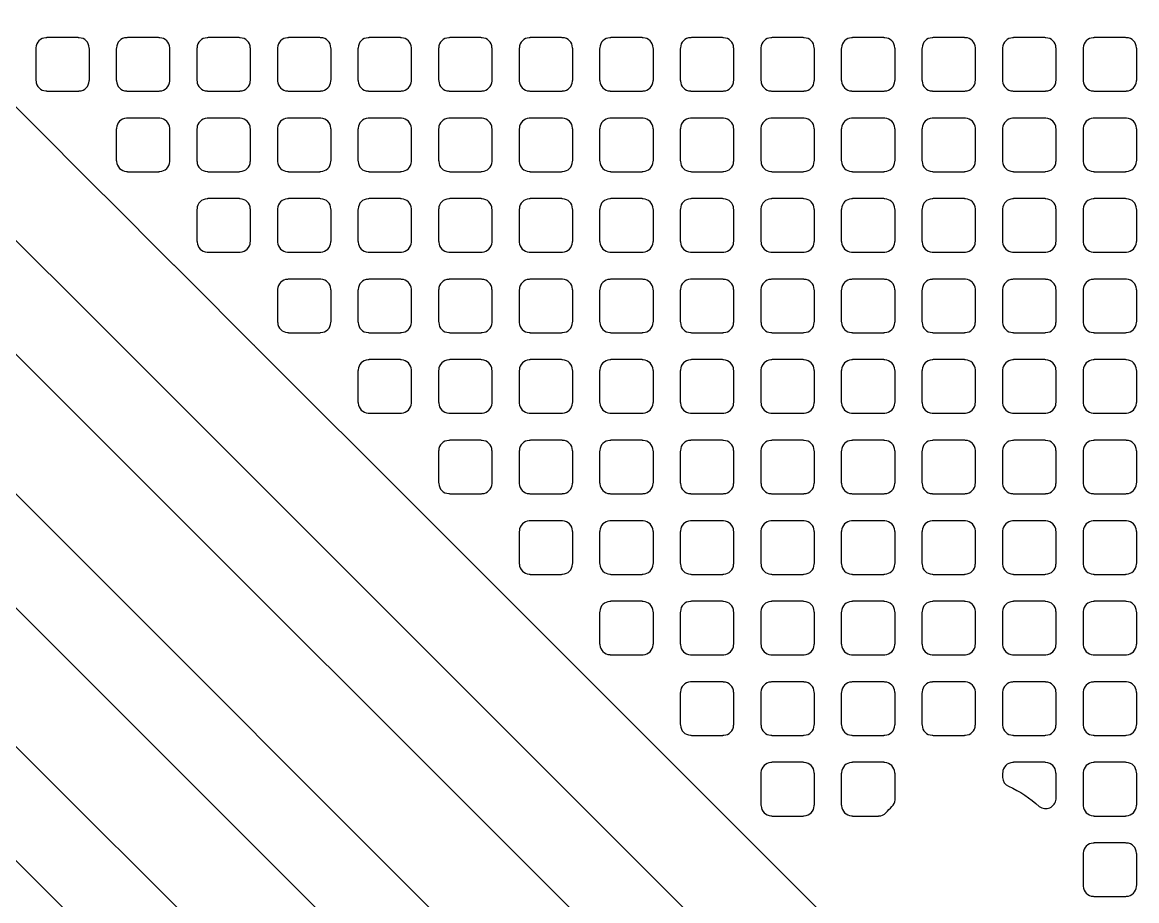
# Model space of a CAD drawing. Extents: x 0 to 248, y 0 to 175.
# Drawn here: x 82.723 to 84.831, y 141.885 to 143.547 of the extents above; entities that cross this region are included whole.
import ezdxf

# ---------------------------------------------------------------- set-up
doc = ezdxf.new("R2010")
doc.units = 0
doc.layers.add('gbr-dxf', color=7, linetype='Continuous')

msp = doc.modelspace()

# ---------------------------------------------------------------- linework, layer by layer
at = {"layer": 'gbr-dxf', "linetype": 'Continuous'}
for points in [[(84.0671, 140.6041), (81.5195, 143.1517, -0.041025), (81.5115, 143.1612, -0.164875), (79.3522, 149.5314, -0.009972)], [(79.5046, 149.5293, 0.164763), (81.631, 143.2558), (84.1721, 140.7147, -0.013686)], [(84.3425, 140.8063), (81.7716, 143.3773, -0.041071), (81.7633, 143.3865, -0.164322), (79.6862, 149.532, -0.007717)], [(79.8386, 149.5318, 0.164179), (81.8812, 143.4832), (84.4487, 140.9157, -0.008541)], [(84.5688, 141.0607), (82.0307, 143.5988, -0.047409), (82.021, 143.6094, -0.163793), (80.0248, 149.5396, -0.009935)], [(80.1772, 149.5374, 0.163577), (82.1387, 143.7063), (84.6782, 141.1669, -0.008901)], [(84.8025, 141.2945), (83.4868, 142.6104, -0.019428), (83.4855, 142.6117), (83.163, 142.9342, -0.028666), (83.161, 142.9362), (83.0295, 143.0677, -0.01762), (83.0284, 143.0689), (83.0102, 143.087, -0.018376), (83.009, 143.0882), (82.8778, 143.2195, -0.035312), (82.8753, 143.2219), (82.5723, 143.525, -0.016557)]]:
    msp.add_lwpolyline(points, format="xyb", dxfattribs=at)
for points in [[(82.7482, 143.4378, -0.138798), (82.7489, 143.4358, 0.393761), (82.7675, 143.4171, -0.139228), (82.7695, 143.4165), (82.8286, 143.4165, -0.095462), (82.8305, 143.4169, 0.393729), (82.8494, 143.4358, -0.09841), (82.8498, 143.4377), (82.8498, 143.4968, -0.101214), (82.8493, 143.4987, 0.393729), (82.8305, 143.5176, -0.101678), (82.8285, 143.5181), (82.7695, 143.5181, -0.104567), (82.7675, 143.5176, 0.393729), (82.7486, 143.4987, -0.088868), (82.7482, 143.497)], [(82.9006, 143.4377, -0.098843), (82.9011, 143.4358, 0.393729), (82.9199, 143.4169, -0.095482), (82.9218, 143.4165), (82.9811, 143.4165, -0.092621), (82.9829, 143.4169, 0.393729), (83.0017, 143.4358, -0.09841), (83.0022, 143.4377), (83.0022, 143.4968, -0.101214), (83.0017, 143.4987, 0.393729), (82.9828, 143.5176, -0.104195), (82.9808, 143.5181), (82.9218, 143.5181, -0.095462), (82.9199, 143.5177, 0.393729), (82.9011, 143.4988, -0.101678), (82.9006, 143.4968)], [(83.053, 143.4376, -0.095462), (83.0534, 143.4357, 0.393729), (83.0723, 143.4169, -0.088868), (83.074, 143.4165), (83.1334, 143.4165, -0.098843), (83.1353, 143.4169, 0.393729), (83.1542, 143.4358, -0.088868), (83.1546, 143.4375), (83.1546, 143.497, -0.092621), (83.1542, 143.4988, 0.393729), (83.1353, 143.5176, -0.09841), (83.1334, 143.5181), (83.0742, 143.5181, -0.101214), (83.0723, 143.5176, 0.393729), (83.0534, 143.4987, -0.09841), (83.053, 143.4968)], [(83.2054, 143.4377, -0.101214), (83.2058, 143.4358, 0.393729), (83.2247, 143.4169, -0.092282), (83.2265, 143.4165), (83.2859, 143.4165, -0.089302), (83.2876, 143.4169, 0.393729), (83.3065, 143.4357, -0.107228), (83.307, 143.4378), (83.307, 143.4969, -0.098843), (83.3066, 143.4988, 0.393729), (83.2877, 143.5177, -0.095482), (83.2859, 143.5181), (83.2266, 143.5181, -0.098843), (83.2247, 143.5176, 0.393729), (83.2059, 143.4988, -0.104195), (83.2054, 143.4968)], [(83.3578, 143.4375, -0.089302), (83.3582, 143.4357, 0.393729), (83.3771, 143.4169, -0.088868), (83.3788, 143.4165), (83.4382, 143.4165, -0.098843), (83.4401, 143.4169, 0.393729), (83.459, 143.4358, -0.095482), (83.4594, 143.4377), (83.4594, 143.4969, -0.098843), (83.459, 143.4988, 0.393729), (83.4401, 143.5176, -0.09841), (83.4382, 143.5181), (83.379, 143.5181, -0.101214), (83.3771, 143.5176, 0.393729), (83.3582, 143.4987, -0.092282), (83.3578, 143.497)], [(83.5102, 143.4378, -0.101214), (83.5107, 143.4358, 0.393729), (83.5295, 143.4169, -0.09841), (83.5314, 143.4165), (83.5906, 143.4165, -0.095462), (83.5925, 143.4169, 0.393729), (83.6114, 143.4358, -0.095482), (83.6118, 143.4376), (83.6118, 143.4968, -0.098843), (83.6113, 143.4987, 0.393729), (83.5925, 143.5176, -0.101678), (83.5905, 143.5181), (83.5315, 143.5181, -0.104567), (83.5295, 143.5176, 0.393729), (83.5106, 143.4987, -0.092282), (83.5102, 143.4969)], [(83.6626, 143.4377, -0.098843), (83.663, 143.4358, 0.393729), (83.6819, 143.4169, -0.092282), (83.6837, 143.4165), (83.7431, 143.4165, -0.089302), (83.7448, 143.4169, 0.393729), (83.7637, 143.4357, -0.09841), (83.7642, 143.4376), (83.7642, 143.4971, -0.089302), (83.7638, 143.4988, 0.393729), (83.7449, 143.5177, -0.095482), (83.7431, 143.5181), (83.6838, 143.5181, -0.098843), (83.6819, 143.5176, 0.393729), (83.6631, 143.4988, -0.101678), (83.6626, 143.4968)], [(83.815, 143.4376, -0.098843), (83.8154, 143.4357, 0.393729), (83.8343, 143.4169, -0.088868), (83.836, 143.4165), (83.8954, 143.4165, -0.098843), (83.8973, 143.4169, 0.393729), (83.9162, 143.4358, -0.09841), (83.9166, 143.4377), (83.9166, 143.4968, -0.101214), (83.9162, 143.4988, 0.393729), (83.8973, 143.5176, -0.09841), (83.8954, 143.5181), (83.8362, 143.5181, -0.101214), (83.8343, 143.5176, 0.393729), (83.8154, 143.4987, -0.101678), (83.815, 143.4968)], [(83.9674, 143.4376, -0.095462), (83.9679, 143.4358, 0.393729), (83.9867, 143.4169, -0.095482), (83.9886, 143.4165), (84.0479, 143.4165, -0.092621), (84.0497, 143.4169, 0.393729), (84.0685, 143.4358, -0.101678), (84.069, 143.4377), (84.069, 143.4967, -0.104567), (84.0685, 143.4987, 0.393729), (84.0496, 143.5176, -0.104195), (84.0476, 143.5181), (83.9886, 143.5181, -0.095462), (83.9867, 143.5177, 0.393729), (83.9679, 143.4988, -0.09841), (83.9674, 143.4969)], [(84.1198, 143.4378, -0.101214), (84.1203, 143.4358, 0.393729), (84.1391, 143.4169, -0.09841), (84.141, 143.4165), (84.2002, 143.4165, -0.095462), (84.2021, 143.4169, 0.393729), (84.221, 143.4358, -0.095482), (84.2214, 143.4376), (84.2214, 143.4968, -0.098843), (84.2209, 143.4987, 0.393729), (84.2021, 143.5176, -0.101678), (84.2001, 143.5181), (84.1411, 143.5181, -0.104567), (84.1391, 143.5176, 0.393729), (84.1202, 143.4987, -0.092282), (84.1198, 143.4969)], [(84.2722, 143.4376, -0.095462), (84.2726, 143.4357, 0.393729), (84.2915, 143.4169, -0.088868), (84.2932, 143.4165), (84.3526, 143.4165, -0.098843), (84.3545, 143.4169, 0.393729), (84.3734, 143.4358, -0.088868), (84.3738, 143.4375), (84.3738, 143.497, -0.092621), (84.3734, 143.4988, 0.393729), (84.3545, 143.5176, -0.09841), (84.3526, 143.5181), (84.2934, 143.5181, -0.101214), (84.2915, 143.5176, 0.393729), (84.2726, 143.4987, -0.09841), (84.2722, 143.4968)], [(84.4246, 143.4377, -0.101214), (84.425, 143.4358, 0.393729), (84.4439, 143.4169, -0.092282), (84.4457, 143.4165), (84.5051, 143.4165, -0.089302), (84.5068, 143.4169, 0.393729), (84.5257, 143.4357, -0.107228), (84.5262, 143.4378), (84.5262, 143.4969, -0.098843), (84.5258, 143.4988, 0.393729), (84.5069, 143.5177, -0.095482), (84.5051, 143.5181), (84.4458, 143.5181, -0.098843), (84.4439, 143.5176, 0.393729), (84.4251, 143.4988, -0.104195), (84.4246, 143.4968)], [(84.577, 143.4375, -0.089302), (84.5774, 143.4357, 0.393729), (84.5963, 143.4169, -0.088868), (84.598, 143.4165), (84.6574, 143.4165, -0.098843), (84.6593, 143.4169, 0.393729), (84.6782, 143.4358, -0.095482), (84.6786, 143.4377), (84.6786, 143.4969, -0.098843), (84.6782, 143.4988, 0.393729), (84.6593, 143.5176, -0.09841), (84.6574, 143.5181), (84.5982, 143.5181, -0.101214), (84.5963, 143.5176, 0.393729), (84.5774, 143.4987, -0.092282), (84.577, 143.497)], [(84.7294, 143.4376, -0.095462), (84.7298, 143.4358, 0.393729), (84.7487, 143.4169, -0.092282), (84.7505, 143.4165), (84.8099, 143.4165, -0.089302), (84.8116, 143.4169, 0.393729), (84.8305, 143.4357, -0.101678), (84.831, 143.4377), (84.831, 143.497, -0.092621), (84.8306, 143.4988, 0.393729), (84.8117, 143.5177, -0.095482), (84.8099, 143.5181), (84.7506, 143.5181, -0.098843), (84.7487, 143.5176, 0.393729), (84.7299, 143.4988, -0.09841), (84.7294, 143.4969)], [(82.9006, 143.2854, -0.13887), (82.9012, 143.2834, 0.393742), (82.9199, 143.2647, -0.144831), (82.922, 143.264), (82.9809, 143.264, -0.101214), (82.9829, 143.2645, 0.393729), (83.0017, 143.2834, -0.09841), (83.0022, 143.2853), (83.0022, 143.3444, -0.101214), (83.0017, 143.3463, 0.393729), (82.9828, 143.3652, -0.107228), (82.9808, 143.3657), (82.9218, 143.3657, -0.098843), (82.9199, 143.3653, 0.393729), (82.9011, 143.3464, -0.101678), (82.9006, 143.3444)], [(83.053, 143.2852, -0.095462), (83.0534, 143.2833, 0.393729), (83.0723, 143.2645, -0.09841), (83.0742, 143.264), (83.1333, 143.264, -0.10699), (83.1353, 143.2645, 0.393729), (83.1542, 143.2834, -0.088868), (83.1546, 143.2851), (83.1546, 143.3446, -0.092621), (83.1542, 143.3464, 0.393729), (83.1353, 143.3652, -0.101678), (83.1333, 143.3657), (83.0743, 143.3657, -0.104567), (83.0723, 143.3652, 0.393729), (83.0534, 143.3463, -0.09841), (83.053, 143.3444)], [(83.2054, 143.2853, -0.101214), (83.2058, 143.2834, 0.393729), (83.2247, 143.2645, -0.101678), (83.2266, 143.264), (83.2857, 143.264, -0.098843), (83.2876, 143.2645, 0.393729), (83.3065, 143.2833, -0.107228), (83.307, 143.2854), (83.307, 143.3445, -0.098843), (83.3066, 143.3464, 0.393729), (83.2877, 143.3653, -0.09841), (83.2858, 143.3657), (83.2267, 143.3657, -0.101214), (83.2247, 143.3652, 0.393729), (83.2059, 143.3464, -0.104195), (83.2054, 143.3444)], [(83.3578, 143.2851, -0.089302), (83.3582, 143.2833, 0.393729), (83.3771, 143.2645, -0.09841), (83.379, 143.264), (83.4381, 143.264, -0.10699), (83.4401, 143.2645, 0.393729), (83.459, 143.2834, -0.095482), (83.4594, 143.2853), (83.4594, 143.3445, -0.098843), (83.459, 143.3464, 0.393729), (83.4401, 143.3652, -0.101678), (83.4381, 143.3657), (83.3791, 143.3657, -0.104567), (83.3771, 143.3652, 0.393729), (83.3582, 143.3463, -0.092282), (83.3578, 143.3446)], [(83.5102, 143.2854, -0.101214), (83.5107, 143.2834, 0.393729), (83.5295, 143.2645, -0.107228), (83.5316, 143.264), (83.5905, 143.264, -0.104567), (83.5925, 143.2645, 0.393729), (83.6114, 143.2834, -0.095482), (83.6118, 143.2852), (83.6118, 143.3444, -0.098843), (83.6113, 143.3463, 0.393729), (83.5925, 143.3652, -0.104195), (83.5905, 143.3657), (83.5315, 143.3657, -0.10699), (83.5295, 143.3652, 0.393729), (83.5106, 143.3463, -0.092282), (83.5102, 143.3445)], [(83.6626, 143.2853, -0.098843), (83.663, 143.2834, 0.393729), (83.6819, 143.2645, -0.101678), (83.6838, 143.264), (83.7429, 143.264, -0.098843), (83.7448, 143.2645, 0.393729), (83.7637, 143.2833, -0.09841), (83.7642, 143.2852), (83.7642, 143.3447, -0.089302), (83.7638, 143.3464, 0.393729), (83.7449, 143.3653, -0.09841), (83.743, 143.3657), (83.6839, 143.3657, -0.101214), (83.6819, 143.3652, 0.393729), (83.6631, 143.3464, -0.101678), (83.6626, 143.3444)], [(83.815, 143.2852, -0.098843), (83.8154, 143.2833, 0.393729), (83.8343, 143.2645, -0.09841), (83.8362, 143.264), (83.8953, 143.264, -0.10699), (83.8973, 143.2645, 0.393729), (83.9162, 143.2834, -0.09841), (83.9166, 143.2853), (83.9166, 143.3444, -0.101214), (83.9162, 143.3464, 0.393729), (83.8973, 143.3652, -0.101678), (83.8953, 143.3657), (83.8363, 143.3657, -0.104567), (83.8343, 143.3652, 0.393729), (83.8154, 143.3463, -0.101678), (83.815, 143.3444)], [(83.9674, 143.2852, -0.095462), (83.9679, 143.2834, 0.393729), (83.9867, 143.2645, -0.104195), (83.9887, 143.264), (84.0477, 143.264, -0.101214), (84.0497, 143.2645, 0.393729), (84.0685, 143.2834, -0.101678), (84.069, 143.2853), (84.069, 143.3443, -0.104567), (84.0685, 143.3463, 0.393729), (84.0496, 143.3652, -0.107228), (84.0476, 143.3657), (83.9886, 143.3657, -0.098843), (83.9867, 143.3653, 0.393729), (83.9679, 143.3464, -0.09841), (83.9674, 143.3445)], [(84.1198, 143.2854, -0.101214), (84.1203, 143.2834, 0.393729), (84.1391, 143.2645, -0.107228), (84.1412, 143.264), (84.2001, 143.264, -0.104567), (84.2021, 143.2645, 0.393729), (84.221, 143.2834, -0.095482), (84.2214, 143.2852), (84.2214, 143.3444, -0.098843), (84.2209, 143.3463, 0.393729), (84.2021, 143.3652, -0.104195), (84.2001, 143.3657), (84.1411, 143.3657, -0.10699), (84.1391, 143.3652, 0.393729), (84.1202, 143.3463, -0.092282), (84.1198, 143.3445)], [(84.2722, 143.2852, -0.095462), (84.2726, 143.2833, 0.393729), (84.2915, 143.2645, -0.09841), (84.2934, 143.264), (84.3525, 143.264, -0.10699), (84.3545, 143.2645, 0.393729), (84.3734, 143.2834, -0.088868), (84.3738, 143.2851), (84.3738, 143.3446, -0.092621), (84.3734, 143.3464, 0.393729), (84.3545, 143.3652, -0.101678), (84.3525, 143.3657), (84.2935, 143.3657, -0.104567), (84.2915, 143.3652, 0.393729), (84.2726, 143.3463, -0.09841), (84.2722, 143.3444)], [(84.4246, 143.2853, -0.101214), (84.425, 143.2834, 0.393729), (84.4439, 143.2645, -0.101678), (84.4458, 143.264), (84.5049, 143.264, -0.098843), (84.5068, 143.2645, 0.393729), (84.5257, 143.2833, -0.107228), (84.5262, 143.2854), (84.5262, 143.3445, -0.098843), (84.5258, 143.3464, 0.393729), (84.5069, 143.3653, -0.09841), (84.505, 143.3657), (84.4459, 143.3657, -0.101214), (84.4439, 143.3652, 0.393729), (84.4251, 143.3464, -0.104195), (84.4246, 143.3444)], [(84.577, 143.2851, -0.089302), (84.5774, 143.2833, 0.393729), (84.5963, 143.2645, -0.09841), (84.5982, 143.264), (84.6573, 143.264, -0.10699), (84.6593, 143.2645, 0.393729), (84.6782, 143.2834, -0.095482), (84.6786, 143.2853), (84.6786, 143.3445, -0.098843), (84.6782, 143.3464, 0.393729), (84.6593, 143.3652, -0.101678), (84.6573, 143.3657), (84.5983, 143.3657, -0.104567), (84.5963, 143.3652, 0.393729), (84.5774, 143.3463, -0.092282), (84.577, 143.3446)], [(84.7294, 143.2852, -0.095462), (84.7298, 143.2834, 0.393729), (84.7487, 143.2645, -0.101678), (84.7506, 143.264), (84.8097, 143.264, -0.098843), (84.8116, 143.2645, 0.393729), (84.8305, 143.2833, -0.101678), (84.831, 143.2853), (84.831, 143.3446, -0.092621), (84.8306, 143.3464, 0.393729), (84.8117, 143.3653, -0.09841), (84.8098, 143.3657), (84.7507, 143.3657, -0.101214), (84.7487, 143.3652, 0.393729), (84.7299, 143.3464, -0.09841), (84.7294, 143.3445)], [(83.053, 143.1329, -0.134876), (83.0536, 143.1309, 0.393778), (83.0723, 143.1122, -0.135252), (83.0742, 143.1117), (83.1333, 143.1117, -0.104567), (83.1353, 143.1121, 0.393729), (83.1542, 143.131, -0.088868), (83.1546, 143.1327), (83.1546, 143.1922, -0.092621), (83.1542, 143.194, 0.393729), (83.1353, 143.2128, -0.092282), (83.1335, 143.2132), (83.0741, 143.2132, -0.095462), (83.0723, 143.2128, 0.393729), (83.0534, 143.1939, -0.09841), (83.053, 143.192)], [(83.2054, 143.1329, -0.101214), (83.2058, 143.131, 0.393729), (83.2247, 143.1121, -0.09841), (83.2266, 143.1117), (83.2858, 143.1117, -0.095462), (83.2876, 143.1121, 0.393729), (83.3065, 143.1309, -0.107228), (83.307, 143.133), (83.307, 143.1921, -0.098843), (83.3066, 143.194, 0.393729), (83.2877, 143.2129, -0.088868), (83.286, 143.2132), (83.2265, 143.2132, -0.092621), (83.2247, 143.2128, 0.393729), (83.2059, 143.194, -0.104195), (83.2054, 143.192)], [(83.3578, 143.1327, -0.089302), (83.3582, 143.1309, 0.393729), (83.3771, 143.1121, -0.095482), (83.3789, 143.1117), (83.4381, 143.1117, -0.104567), (83.4401, 143.1121, 0.393729), (83.459, 143.131, -0.095482), (83.4594, 143.1329), (83.4594, 143.1921, -0.098843), (83.459, 143.194, 0.393729), (83.4401, 143.2128, -0.092282), (83.4383, 143.2132), (83.3789, 143.2132, -0.095462), (83.3771, 143.2128, 0.393729), (83.3582, 143.1939, -0.092282), (83.3578, 143.1922)], [(83.5102, 143.133, -0.101214), (83.5107, 143.131, 0.393729), (83.5295, 143.1121, -0.104195), (83.5316, 143.1117), (83.5905, 143.1117, -0.101214), (83.5925, 143.1121, 0.393729), (83.6114, 143.131, -0.095482), (83.6118, 143.1328), (83.6118, 143.192, -0.098843), (83.6113, 143.1939, 0.393729), (83.5925, 143.2128, -0.095482), (83.5906, 143.2132), (83.5314, 143.2132, -0.098843), (83.5295, 143.2128, 0.393729), (83.5106, 143.1939, -0.092282), (83.5102, 143.1921)], [(83.6626, 143.1329, -0.098843), (83.663, 143.131, 0.393729), (83.6819, 143.1121, -0.09841), (83.6838, 143.1117), (83.743, 143.1117, -0.095462), (83.7448, 143.1121, 0.393729), (83.7637, 143.1309, -0.09841), (83.7642, 143.1328), (83.7642, 143.1923, -0.089302), (83.7638, 143.194, 0.393729), (83.7449, 143.2129, -0.088868), (83.7432, 143.2132), (83.6837, 143.2132, -0.092621), (83.6819, 143.2128, 0.393729), (83.6631, 143.194, -0.101678), (83.6626, 143.192)], [(83.815, 143.1328, -0.098843), (83.8154, 143.1309, 0.393729), (83.8343, 143.1121, -0.095482), (83.8361, 143.1117), (83.8953, 143.1117, -0.104567), (83.8973, 143.1121, 0.393729), (83.9162, 143.131, -0.09841), (83.9166, 143.1329), (83.9166, 143.192, -0.101214), (83.9162, 143.194, 0.393729), (83.8973, 143.2128, -0.092282), (83.8955, 143.2132), (83.8361, 143.2132, -0.095462), (83.8343, 143.2128, 0.393729), (83.8154, 143.1939, -0.101678), (83.815, 143.192)], [(83.9674, 143.1328, -0.095462), (83.9679, 143.131, 0.393729), (83.9867, 143.1121, -0.101678), (83.9887, 143.1117), (84.0478, 143.1117, -0.098843), (84.0497, 143.1121, 0.393729), (84.0685, 143.131, -0.101678), (84.069, 143.1329), (84.069, 143.1919, -0.104567), (84.0685, 143.1939, 0.393729), (84.0496, 143.2128, -0.09841), (84.0477, 143.2132), (83.9885, 143.2132, -0.089302), (83.9867, 143.2129, 0.393729), (83.9679, 143.194, -0.09841), (83.9674, 143.1921)], [(84.1198, 143.133, -0.101214), (84.1203, 143.131, 0.393729), (84.1391, 143.1121, -0.104195), (84.1412, 143.1117), (84.2001, 143.1117, -0.101214), (84.2021, 143.1121, 0.393729), (84.221, 143.131, -0.095482), (84.2214, 143.1328), (84.2214, 143.192, -0.098843), (84.2209, 143.1939, 0.393729), (84.2021, 143.2128, -0.095482), (84.2002, 143.2132), (84.141, 143.2132, -0.098843), (84.1391, 143.2128, 0.393729), (84.1202, 143.1939, -0.092282), (84.1198, 143.1921)], [(84.2722, 143.1328, -0.095462), (84.2726, 143.1309, 0.393729), (84.2915, 143.1121, -0.095482), (84.2933, 143.1117), (84.3525, 143.1117, -0.104567), (84.3545, 143.1121, 0.393729), (84.3734, 143.131, -0.088868), (84.3738, 143.1327), (84.3738, 143.1922, -0.092621), (84.3734, 143.194, 0.393729), (84.3545, 143.2128, -0.092282), (84.3527, 143.2132), (84.2933, 143.2132, -0.095462), (84.2915, 143.2128, 0.393729), (84.2726, 143.1939, -0.09841), (84.2722, 143.192)], [(84.4246, 143.1329, -0.101214), (84.425, 143.131, 0.393729), (84.4439, 143.1121, -0.09841), (84.4458, 143.1117), (84.505, 143.1117, -0.095462), (84.5068, 143.1121, 0.393729), (84.5257, 143.1309, -0.107228), (84.5262, 143.133), (84.5262, 143.1921, -0.098843), (84.5258, 143.194, 0.393729), (84.5069, 143.2129, -0.088868), (84.5052, 143.2132), (84.4457, 143.2132, -0.092621), (84.4439, 143.2128, 0.393729), (84.4251, 143.194, -0.104195), (84.4246, 143.192)], [(84.577, 143.1327, -0.089302), (84.5774, 143.1309, 0.393729), (84.5963, 143.1121, -0.095482), (84.5981, 143.1117), (84.6573, 143.1117, -0.104567), (84.6593, 143.1121, 0.393729), (84.6782, 143.131, -0.095482), (84.6786, 143.1329), (84.6786, 143.1921, -0.098843), (84.6782, 143.194, 0.393729), (84.6593, 143.2128, -0.092282), (84.6575, 143.2132), (84.5981, 143.2132, -0.095462), (84.5963, 143.2128, 0.393729), (84.5774, 143.1939, -0.092282), (84.577, 143.1922)], [(84.7294, 143.1328, -0.095462), (84.7298, 143.131, 0.393729), (84.7487, 143.1121, -0.09841), (84.7506, 143.1117), (84.8098, 143.1117, -0.095462), (84.8116, 143.1121, 0.393729), (84.8305, 143.1309, -0.101678), (84.831, 143.1329), (84.831, 143.1922, -0.092621), (84.8306, 143.194, 0.393729), (84.8117, 143.2129, -0.088868), (84.81, 143.2132), (84.7505, 143.2132, -0.092621), (84.7487, 143.2128, 0.393729), (84.7299, 143.194, -0.09841), (84.7294, 143.1921)], [(83.2054, 142.9805, -0.1407), (83.206, 142.9786, 0.393777), (83.2247, 142.9599, -0.134481), (83.2266, 142.9593), (83.2859, 142.9593, -0.092621), (83.2876, 142.9597, 0.393729), (83.3065, 142.9785, -0.107228), (83.307, 142.9806), (83.307, 143.0397, -0.098843), (83.3066, 143.0416, 0.393729), (83.2877, 143.0605, -0.092282), (83.2859, 143.0609), (83.2266, 143.0609, -0.095462), (83.2247, 143.0604, 0.393729), (83.2059, 143.0416, -0.104195), (83.2054, 143.0396)], [(83.3578, 142.9803, -0.089302), (83.3582, 142.9785, 0.393729), (83.3771, 142.9597, -0.092282), (83.3789, 142.9593), (83.4382, 142.9593, -0.101214), (83.4401, 142.9597, 0.393729), (83.459, 142.9786, -0.095482), (83.4594, 142.9805), (83.4594, 143.0397, -0.098843), (83.459, 143.0416, 0.393729), (83.4401, 143.0604, -0.095482), (83.4382, 143.0609), (83.379, 143.0609, -0.098843), (83.3771, 143.0604, 0.393729), (83.3582, 143.0415, -0.092282), (83.3578, 143.0398)], [(83.5102, 142.9806, -0.101214), (83.5107, 142.9786, 0.393729), (83.5295, 142.9597, -0.101678), (83.5315, 142.9593), (83.5906, 142.9593, -0.098843), (83.5925, 142.9597, 0.393729), (83.6114, 142.9786, -0.095482), (83.6118, 142.9804), (83.6118, 143.0396, -0.098843), (83.6113, 143.0415, 0.393729), (83.5925, 143.0604, -0.09841), (83.5906, 143.0609), (83.5314, 143.0609, -0.101214), (83.5295, 143.0604, 0.393729), (83.5106, 143.0415, -0.092282), (83.5102, 143.0397)], [(83.6626, 142.9805, -0.098843), (83.663, 142.9786, 0.393729), (83.6819, 142.9597, -0.095482), (83.6837, 142.9593), (83.7431, 142.9593, -0.092621), (83.7448, 142.9597, 0.393729), (83.7637, 142.9785, -0.09841), (83.7642, 142.9804), (83.7642, 143.0399, -0.089302), (83.7638, 143.0416, 0.393729), (83.7449, 143.0605, -0.092282), (83.7431, 143.0609), (83.6838, 143.0609, -0.095462), (83.6819, 143.0604, 0.393729), (83.6631, 143.0416, -0.101678), (83.6626, 143.0396)], [(83.815, 142.9804, -0.098843), (83.8154, 142.9785, 0.393729), (83.8343, 142.9597, -0.092282), (83.8361, 142.9593), (83.8954, 142.9593, -0.101214), (83.8973, 142.9597, 0.393729), (83.9162, 142.9786, -0.09841), (83.9166, 142.9805), (83.9166, 143.0396, -0.101214), (83.9162, 143.0416, 0.393729), (83.8973, 143.0604, -0.095482), (83.8954, 143.0609), (83.8362, 143.0609, -0.098843), (83.8343, 143.0604, 0.393729), (83.8154, 143.0415, -0.101678), (83.815, 143.0396)], [(83.9674, 142.9804, -0.095462), (83.9679, 142.9786, 0.393729), (83.9867, 142.9597, -0.09841), (83.9886, 142.9593), (84.0478, 142.9593, -0.095462), (84.0497, 142.9597, 0.393729), (84.0685, 142.9786, -0.101678), (84.069, 142.9805), (84.069, 143.0395, -0.104567), (84.0685, 143.0415, 0.393729), (84.0496, 143.0604, -0.101678), (84.0477, 143.0609), (83.9885, 143.0609, -0.092621), (83.9867, 143.0605, 0.393729), (83.9679, 143.0416, -0.09841), (83.9674, 143.0397)], [(84.1198, 142.9806, -0.101214), (84.1203, 142.9786, 0.393729), (84.1391, 142.9597, -0.101678), (84.1411, 142.9593), (84.2002, 142.9593, -0.098843), (84.2021, 142.9597, 0.393729), (84.221, 142.9786, -0.095482), (84.2214, 142.9804), (84.2214, 143.0396, -0.098843), (84.2209, 143.0415, 0.393729), (84.2021, 143.0604, -0.09841), (84.2002, 143.0609), (84.141, 143.0609, -0.101214), (84.1391, 143.0604, 0.393729), (84.1202, 143.0415, -0.092282), (84.1198, 143.0397)], [(84.2722, 142.9804, -0.095462), (84.2726, 142.9785, 0.393729), (84.2915, 142.9597, -0.092282), (84.2933, 142.9593), (84.3526, 142.9593, -0.101214), (84.3545, 142.9597, 0.393729), (84.3734, 142.9786, -0.088868), (84.3738, 142.9803), (84.3738, 143.0398, -0.092621), (84.3734, 143.0416, 0.393729), (84.3545, 143.0604, -0.095482), (84.3526, 143.0609), (84.2934, 143.0609, -0.098843), (84.2915, 143.0604, 0.393729), (84.2726, 143.0415, -0.09841), (84.2722, 143.0396)], [(84.4246, 142.9805, -0.101214), (84.425, 142.9786, 0.393729), (84.4439, 142.9597, -0.095482), (84.4457, 142.9593), (84.5051, 142.9593, -0.092621), (84.5068, 142.9597, 0.393729), (84.5257, 142.9785, -0.107228), (84.5262, 142.9806), (84.5262, 143.0397, -0.098843), (84.5258, 143.0416, 0.393729), (84.5069, 143.0605, -0.092282), (84.5051, 143.0609), (84.4458, 143.0609, -0.095462), (84.4439, 143.0604, 0.393729), (84.4251, 143.0416, -0.104195), (84.4246, 143.0396)], [(84.577, 142.9803, -0.089302), (84.5774, 142.9785, 0.393729), (84.5963, 142.9597, -0.092282), (84.5981, 142.9593), (84.6574, 142.9593, -0.101214), (84.6593, 142.9597, 0.393729), (84.6782, 142.9786, -0.095482), (84.6786, 142.9805), (84.6786, 143.0397, -0.098843), (84.6782, 143.0416, 0.393729), (84.6593, 143.0604, -0.095482), (84.6574, 143.0609), (84.5982, 143.0609, -0.098843), (84.5963, 143.0604, 0.393729), (84.5774, 143.0415, -0.092282), (84.577, 143.0398)], [(84.7294, 142.9804, -0.095462), (84.7298, 142.9786, 0.393729), (84.7487, 142.9597, -0.095482), (84.7505, 142.9593), (84.8099, 142.9593, -0.092621), (84.8116, 142.9597, 0.393729), (84.8305, 142.9785, -0.101678), (84.831, 142.9805), (84.831, 143.0398, -0.092621), (84.8306, 143.0416, 0.393729), (84.8117, 143.0605, -0.092282), (84.8099, 143.0609), (84.7506, 143.0609, -0.095462), (84.7487, 143.0604, 0.393729), (84.7299, 143.0416, -0.09841), (84.7294, 143.0397)], [(83.3578, 142.828, -0.127205), (83.3584, 142.8261, 0.393776), (83.3771, 142.8074, -0.127694), (83.3789, 142.8069), (83.4382, 142.8069, -0.098843), (83.4401, 142.8073, 0.393729), (83.459, 142.8262, -0.095482), (83.4594, 142.8281), (83.4594, 142.8873, -0.098843), (83.459, 142.8892, 0.393729), (83.4401, 142.908, -0.09841), (83.4382, 142.9085), (83.379, 142.9085, -0.101214), (83.3771, 142.908, 0.393729), (83.3582, 142.8891, -0.092282), (83.3578, 142.8874)], [(83.5102, 142.8282, -0.101214), (83.5107, 142.8262, 0.393729), (83.5295, 142.8073, -0.09841), (83.5314, 142.8069), (83.5906, 142.8069, -0.095462), (83.5925, 142.8073, 0.393729), (83.6114, 142.8262, -0.095482), (83.6118, 142.828), (83.6118, 142.8872, -0.098843), (83.6113, 142.8891, 0.393729), (83.5925, 142.908, -0.101678), (83.5905, 142.9085), (83.5315, 142.9085, -0.104567), (83.5295, 142.908, 0.393729), (83.5106, 142.8891, -0.092282), (83.5102, 142.8873)], [(83.6626, 142.8281, -0.098843), (83.663, 142.8262, 0.393729), (83.6819, 142.8073, -0.092282), (83.6837, 142.8069), (83.7431, 142.8069, -0.089302), (83.7448, 142.8073, 0.393729), (83.7637, 142.8261, -0.09841), (83.7642, 142.828), (83.7642, 142.8875, -0.089302), (83.7638, 142.8892, 0.393729), (83.7449, 142.9081, -0.095482), (83.7431, 142.9085), (83.6838, 142.9085, -0.098843), (83.6819, 142.908, 0.393729), (83.6631, 142.8892, -0.101678), (83.6626, 142.8872)], [(83.815, 142.828, -0.098843), (83.8154, 142.8261, 0.393729), (83.8343, 142.8073, -0.088868), (83.836, 142.8069), (83.8954, 142.8069, -0.098843), (83.8973, 142.8073, 0.393729), (83.9162, 142.8262, -0.09841), (83.9166, 142.8281), (83.9166, 142.8872, -0.101214), (83.9162, 142.8892, 0.393729), (83.8973, 142.908, -0.09841), (83.8954, 142.9085), (83.8362, 142.9085, -0.101214), (83.8343, 142.908, 0.393729), (83.8154, 142.8891, -0.101678), (83.815, 142.8872)], [(83.9674, 142.828, -0.095462), (83.9679, 142.8262, 0.393729), (83.9867, 142.8073, -0.095482), (83.9886, 142.8069), (84.0479, 142.8069, -0.092621), (84.0497, 142.8073, 0.393729), (84.0685, 142.8262, -0.101678), (84.069, 142.8281), (84.069, 142.8871, -0.104567), (84.0685, 142.8891, 0.393729), (84.0496, 142.908, -0.104195), (84.0476, 142.9085), (83.9886, 142.9085, -0.095462), (83.9867, 142.9081, 0.393729), (83.9679, 142.8892, -0.09841), (83.9674, 142.8873)], [(84.1198, 142.8282, -0.101214), (84.1203, 142.8262, 0.393729), (84.1391, 142.8073, -0.09841), (84.141, 142.8069), (84.2002, 142.8069, -0.095462), (84.2021, 142.8073, 0.393729), (84.221, 142.8262, -0.095482), (84.2214, 142.828), (84.2214, 142.8872, -0.098843), (84.2209, 142.8891, 0.393729), (84.2021, 142.908, -0.101678), (84.2001, 142.9085), (84.1411, 142.9085, -0.104567), (84.1391, 142.908, 0.393729), (84.1202, 142.8891, -0.092282), (84.1198, 142.8873)], [(84.2722, 142.828, -0.095462), (84.2726, 142.8261, 0.393729), (84.2915, 142.8073, -0.088868), (84.2932, 142.8069), (84.3526, 142.8069, -0.098843), (84.3545, 142.8073, 0.393729), (84.3734, 142.8262, -0.088868), (84.3738, 142.8279), (84.3738, 142.8874, -0.092621), (84.3734, 142.8892, 0.393729), (84.3545, 142.908, -0.09841), (84.3526, 142.9085), (84.2934, 142.9085, -0.101214), (84.2915, 142.908, 0.393729), (84.2726, 142.8891, -0.09841), (84.2722, 142.8872)], [(84.4246, 142.8281, -0.101214), (84.425, 142.8262, 0.393729), (84.4439, 142.8073, -0.092282), (84.4457, 142.8069), (84.5051, 142.8069, -0.089302), (84.5068, 142.8073, 0.393729), (84.5257, 142.8261, -0.107228), (84.5262, 142.8282), (84.5262, 142.8873, -0.098843), (84.5258, 142.8892, 0.393729), (84.5069, 142.9081, -0.095482), (84.5051, 142.9085), (84.4458, 142.9085, -0.098843), (84.4439, 142.908, 0.393729), (84.4251, 142.8892, -0.104195), (84.4246, 142.8872)], [(84.577, 142.8279, -0.089302), (84.5774, 142.8261, 0.393729), (84.5963, 142.8073, -0.088868), (84.598, 142.8069), (84.6574, 142.8069, -0.098843), (84.6593, 142.8073, 0.393729), (84.6782, 142.8262, -0.095482), (84.6786, 142.8281), (84.6786, 142.8873, -0.098843), (84.6782, 142.8892, 0.393729), (84.6593, 142.908, -0.09841), (84.6574, 142.9085), (84.5982, 142.9085, -0.101214), (84.5963, 142.908, 0.393729), (84.5774, 142.8891, -0.092282), (84.577, 142.8874)], [(84.7294, 142.828, -0.095462), (84.7298, 142.8262, 0.393729), (84.7487, 142.8073, -0.092282), (84.7505, 142.8069), (84.8099, 142.8069, -0.089302), (84.8116, 142.8073, 0.393729), (84.8305, 142.8261, -0.101678), (84.831, 142.8281), (84.831, 142.8874, -0.092621), (84.8306, 142.8892, 0.393729), (84.8117, 142.9081, -0.095482), (84.8099, 142.9085), (84.7506, 142.9085, -0.098843), (84.7487, 142.908, 0.393729), (84.7299, 142.8892, -0.09841), (84.7294, 142.8873)], [(83.5102, 142.6758, -0.139526), (83.5108, 142.6738, 0.393775), (83.5295, 142.6551, -0.145433), (83.5316, 142.6544), (83.5905, 142.6544, -0.104567), (83.5925, 142.6549, 0.393729), (83.6114, 142.6738, -0.095482), (83.6118, 142.6756), (83.6118, 142.7348, -0.098843), (83.6113, 142.7367, 0.393729), (83.5925, 142.7556, -0.104195), (83.5905, 142.7561), (83.5315, 142.7561, -0.10699), (83.5295, 142.7556, 0.393729), (83.5106, 142.7367, -0.092282), (83.5102, 142.7349)], [(83.6626, 142.6757, -0.098843), (83.663, 142.6738, 0.393729), (83.6819, 142.6549, -0.101678), (83.6838, 142.6544), (83.7429, 142.6544, -0.098843), (83.7448, 142.6549, 0.393729), (83.7637, 142.6737, -0.09841), (83.7642, 142.6756), (83.7642, 142.7351, -0.089302), (83.7638, 142.7368, 0.393729), (83.7449, 142.7557, -0.09841), (83.743, 142.7561), (83.6839, 142.7561, -0.101214), (83.6819, 142.7556, 0.393729), (83.6631, 142.7368, -0.101678), (83.6626, 142.7348)], [(83.815, 142.6756, -0.098843), (83.8154, 142.6737, 0.393729), (83.8343, 142.6549, -0.09841), (83.8362, 142.6544), (83.8953, 142.6544, -0.10699), (83.8973, 142.6549, 0.393729), (83.9162, 142.6738, -0.09841), (83.9166, 142.6757), (83.9166, 142.7348, -0.101214), (83.9162, 142.7368, 0.393729), (83.8973, 142.7556, -0.101678), (83.8953, 142.7561), (83.8363, 142.7561, -0.104567), (83.8343, 142.7556, 0.393729), (83.8154, 142.7367, -0.101678), (83.815, 142.7348)], [(83.9674, 142.6756, -0.095462), (83.9679, 142.6738, 0.393729), (83.9867, 142.6549, -0.104195), (83.9887, 142.6544), (84.0477, 142.6544, -0.101214), (84.0497, 142.6549, 0.393729), (84.0685, 142.6738, -0.101678), (84.069, 142.6757), (84.069, 142.7347, -0.104567), (84.0685, 142.7367, 0.393729), (84.0496, 142.7556, -0.107228), (84.0476, 142.7561), (83.9886, 142.7561, -0.098843), (83.9867, 142.7557, 0.393729), (83.9679, 142.7368, -0.09841), (83.9674, 142.7349)], [(84.1198, 142.6758, -0.101214), (84.1203, 142.6738, 0.393729), (84.1391, 142.6549, -0.107228), (84.1412, 142.6544), (84.2001, 142.6544, -0.104567), (84.2021, 142.6549, 0.393729), (84.221, 142.6738, -0.095482), (84.2214, 142.6756), (84.2214, 142.7348, -0.098843), (84.2209, 142.7367, 0.393729), (84.2021, 142.7556, -0.104195), (84.2001, 142.7561), (84.1411, 142.7561, -0.10699), (84.1391, 142.7556, 0.393729), (84.1202, 142.7367, -0.092282), (84.1198, 142.7349)], [(84.2722, 142.6756, -0.095462), (84.2726, 142.6737, 0.393729), (84.2915, 142.6549, -0.09841), (84.2934, 142.6544), (84.3525, 142.6544, -0.10699), (84.3545, 142.6549, 0.393729), (84.3734, 142.6738, -0.088868), (84.3738, 142.6755), (84.3738, 142.735, -0.092621), (84.3734, 142.7368, 0.393729), (84.3545, 142.7556, -0.101678), (84.3525, 142.7561), (84.2935, 142.7561, -0.104567), (84.2915, 142.7556, 0.393729), (84.2726, 142.7367, -0.09841), (84.2722, 142.7348)], [(84.4246, 142.6757, -0.101214), (84.425, 142.6738, 0.393729), (84.4439, 142.6549, -0.101678), (84.4458, 142.6544), (84.5049, 142.6544, -0.098843), (84.5068, 142.6549, 0.393729), (84.5257, 142.6737, -0.107228), (84.5262, 142.6758), (84.5262, 142.7349, -0.098843), (84.5258, 142.7368, 0.393729), (84.5069, 142.7557, -0.09841), (84.505, 142.7561), (84.4459, 142.7561, -0.101214), (84.4439, 142.7556, 0.393729), (84.4251, 142.7368, -0.104195), (84.4246, 142.7348)], [(84.577, 142.6755, -0.089302), (84.5774, 142.6737, 0.393729), (84.5963, 142.6549, -0.09841), (84.5982, 142.6544), (84.6573, 142.6544, -0.10699), (84.6593, 142.6549, 0.393729), (84.6782, 142.6738, -0.095482), (84.6786, 142.6757), (84.6786, 142.7349, -0.098843), (84.6782, 142.7368, 0.393729), (84.6593, 142.7556, -0.101678), (84.6573, 142.7561), (84.5983, 142.7561, -0.104567), (84.5963, 142.7556, 0.393729), (84.5774, 142.7367, -0.092282), (84.577, 142.735)], [(84.7294, 142.6756, -0.095462), (84.7298, 142.6738, 0.393729), (84.7487, 142.6549, -0.101678), (84.7506, 142.6544), (84.8097, 142.6544, -0.098843), (84.8116, 142.6549, 0.393729), (84.8305, 142.6737, -0.101678), (84.831, 142.6757), (84.831, 142.735, -0.092621), (84.8306, 142.7368, 0.393729), (84.8117, 142.7557, -0.09841), (84.8098, 142.7561), (84.7507, 142.7561, -0.101214), (84.7487, 142.7556, 0.393729), (84.7299, 142.7368, -0.09841), (84.7294, 142.7349)], [(83.6626, 142.5233, -0.135296), (83.6632, 142.5214, 0.393773), (83.6819, 142.5027, -0.135844), (83.6838, 142.5021), (83.743, 142.5021, -0.095462), (83.7448, 142.5025, 0.393729), (83.7637, 142.5213, -0.09841), (83.7642, 142.5232), (83.7642, 142.5827, -0.089302), (83.7638, 142.5844, 0.393729), (83.7449, 142.6033, -0.088868), (83.7432, 142.6036), (83.6837, 142.6036, -0.092621), (83.6819, 142.6032, 0.393729), (83.6631, 142.5844, -0.101678), (83.6626, 142.5824)], [(83.815, 142.5232, -0.098843), (83.8154, 142.5213, 0.393729), (83.8343, 142.5025, -0.095482), (83.8361, 142.5021), (83.8953, 142.5021, -0.104567), (83.8973, 142.5025, 0.393729), (83.9162, 142.5214, -0.09841), (83.9166, 142.5233), (83.9166, 142.5824, -0.101214), (83.9162, 142.5844, 0.393729), (83.8973, 142.6032, -0.092282), (83.8955, 142.6036), (83.8361, 142.6036, -0.095462), (83.8343, 142.6032, 0.393729), (83.8154, 142.5843, -0.101678), (83.815, 142.5824)], [(83.9674, 142.5232, -0.095462), (83.9679, 142.5214, 0.393729), (83.9867, 142.5025, -0.101678), (83.9887, 142.5021), (84.0478, 142.5021, -0.098843), (84.0497, 142.5025, 0.393729), (84.0685, 142.5214, -0.101678), (84.069, 142.5233), (84.069, 142.5823, -0.104567), (84.0685, 142.5843, 0.393729), (84.0496, 142.6032, -0.09841), (84.0477, 142.6036), (83.9885, 142.6036, -0.089302), (83.9867, 142.6033, 0.393729), (83.9679, 142.5844, -0.09841), (83.9674, 142.5825)], [(84.1198, 142.5234, -0.101214), (84.1203, 142.5214, 0.393729), (84.1391, 142.5025, -0.104195), (84.1412, 142.5021), (84.2001, 142.5021, -0.101214), (84.2021, 142.5025, 0.393729), (84.221, 142.5214, -0.095482), (84.2214, 142.5232), (84.2214, 142.5824, -0.098843), (84.2209, 142.5843, 0.393729), (84.2021, 142.6032, -0.095482), (84.2002, 142.6036), (84.141, 142.6036, -0.098843), (84.1391, 142.6032, 0.393729), (84.1202, 142.5843, -0.092282), (84.1198, 142.5825)], [(84.2722, 142.5232, -0.095462), (84.2726, 142.5213, 0.393729), (84.2915, 142.5025, -0.095482), (84.2933, 142.5021), (84.3525, 142.5021, -0.104567), (84.3545, 142.5025, 0.393729), (84.3734, 142.5214, -0.088868), (84.3738, 142.5231), (84.3738, 142.5826, -0.092621), (84.3734, 142.5844, 0.393729), (84.3545, 142.6032, -0.092282), (84.3527, 142.6036), (84.2933, 142.6036, -0.095462), (84.2915, 142.6032, 0.393729), (84.2726, 142.5843, -0.09841), (84.2722, 142.5824)], [(84.4246, 142.5233, -0.101214), (84.425, 142.5214, 0.393729), (84.4439, 142.5025, -0.09841), (84.4458, 142.5021), (84.505, 142.5021, -0.095462), (84.5068, 142.5025, 0.393729), (84.5257, 142.5213, -0.107228), (84.5262, 142.5234), (84.5262, 142.5825, -0.098843), (84.5258, 142.5844, 0.393729), (84.5069, 142.6033, -0.088868), (84.5052, 142.6036), (84.4457, 142.6036, -0.092621), (84.4439, 142.6032, 0.393729), (84.4251, 142.5844, -0.104195), (84.4246, 142.5824)], [(84.577, 142.5231, -0.089302), (84.5774, 142.5213, 0.393729), (84.5963, 142.5025, -0.095482), (84.5981, 142.5021), (84.6573, 142.5021, -0.104567), (84.6593, 142.5025, 0.393729), (84.6782, 142.5214, -0.095482), (84.6786, 142.5233), (84.6786, 142.5825, -0.098843), (84.6782, 142.5844, 0.393729), (84.6593, 142.6032, -0.092282), (84.6575, 142.6036), (84.5981, 142.6036, -0.095462), (84.5963, 142.6032, 0.393729), (84.5774, 142.5843, -0.092282), (84.577, 142.5826)], [(84.7294, 142.5232, -0.095462), (84.7298, 142.5214, 0.393729), (84.7487, 142.5025, -0.09841), (84.7506, 142.5021), (84.8098, 142.5021, -0.095462), (84.8116, 142.5025, 0.393729), (84.8305, 142.5213, -0.101678), (84.831, 142.5233), (84.831, 142.5826, -0.092621), (84.8306, 142.5844, 0.393729), (84.8117, 142.6033, -0.088868), (84.81, 142.6036), (84.7505, 142.6036, -0.092621), (84.7487, 142.6032, 0.393729), (84.7299, 142.5844, -0.09841), (84.7294, 142.5825)], [(83.815, 142.3709, -0.134876), (83.8156, 142.3689, 0.393772), (83.8343, 142.3502, -0.128775), (83.8361, 142.3497), (83.8954, 142.3497, -0.101214), (83.8973, 142.3501, 0.393729), (83.9162, 142.369, -0.09841), (83.9166, 142.3709), (83.9166, 142.43, -0.101214), (83.9162, 142.432, 0.393729), (83.8973, 142.4508, -0.095482), (83.8954, 142.4513), (83.8362, 142.4513, -0.098843), (83.8343, 142.4508, 0.393729), (83.8154, 142.4319, -0.101678), (83.815, 142.43)], [(83.9674, 142.3708, -0.095462), (83.9679, 142.369, 0.393729), (83.9867, 142.3501, -0.09841), (83.9886, 142.3497), (84.0478, 142.3497, -0.095462), (84.0497, 142.3501, 0.393729), (84.0685, 142.369, -0.101678), (84.069, 142.3709), (84.069, 142.4299, -0.104567), (84.0685, 142.4319, 0.393729), (84.0496, 142.4508, -0.101678), (84.0477, 142.4513), (83.9885, 142.4513, -0.092621), (83.9867, 142.4509, 0.393729), (83.9679, 142.432, -0.09841), (83.9674, 142.4301)], [(84.1198, 142.371, -0.101214), (84.1203, 142.369, 0.393729), (84.1391, 142.3501, -0.101678), (84.1411, 142.3497), (84.2002, 142.3497, -0.098843), (84.2021, 142.3501, 0.393729), (84.221, 142.369, -0.095482), (84.2214, 142.3708), (84.2214, 142.43, -0.098843), (84.2209, 142.4319, 0.393729), (84.2021, 142.4508, -0.09841), (84.2002, 142.4513), (84.141, 142.4513, -0.101214), (84.1391, 142.4508, 0.393729), (84.1202, 142.4319, -0.092282), (84.1198, 142.4301)], [(84.2722, 142.3708, -0.095462), (84.2726, 142.3689, 0.393729), (84.2915, 142.3501, -0.092282), (84.2933, 142.3497), (84.3526, 142.3497, -0.101214), (84.3545, 142.3501, 0.393729), (84.3734, 142.369, -0.088868), (84.3738, 142.3707), (84.3738, 142.4302, -0.092621), (84.3734, 142.432, 0.393729), (84.3545, 142.4508, -0.095482), (84.3526, 142.4513), (84.2934, 142.4513, -0.098843), (84.2915, 142.4508, 0.393729), (84.2726, 142.4319, -0.09841), (84.2722, 142.43)], [(84.4246, 142.3709, -0.101214), (84.425, 142.369, 0.393729), (84.4439, 142.3501, -0.095482), (84.4457, 142.3497), (84.5051, 142.3497, -0.092621), (84.5068, 142.3501, 0.393729), (84.5257, 142.3689, -0.107228), (84.5262, 142.371), (84.5262, 142.4301, -0.098843), (84.5258, 142.432, 0.393729), (84.5069, 142.4509, -0.092282), (84.5051, 142.4513), (84.4458, 142.4513, -0.095462), (84.4439, 142.4508, 0.393729), (84.4251, 142.432, -0.104195), (84.4246, 142.43)], [(84.577, 142.3707, -0.089302), (84.5774, 142.3689, 0.393729), (84.5963, 142.3501, -0.092282), (84.5981, 142.3497), (84.6574, 142.3497, -0.101214), (84.6593, 142.3501, 0.393729), (84.6782, 142.369, -0.095482), (84.6786, 142.3709), (84.6786, 142.4301, -0.098843), (84.6782, 142.432, 0.393729), (84.6593, 142.4508, -0.095482), (84.6574, 142.4513), (84.5982, 142.4513, -0.098843), (84.5963, 142.4508, 0.393729), (84.5774, 142.4319, -0.092282), (84.577, 142.4302)], [(84.7294, 142.3708, -0.095462), (84.7298, 142.369, 0.393729), (84.7487, 142.3501, -0.095482), (84.7505, 142.3497), (84.8099, 142.3497, -0.092621), (84.8116, 142.3501, 0.393729), (84.8305, 142.3689, -0.101678), (84.831, 142.3709), (84.831, 142.4302, -0.092621), (84.8306, 142.432, 0.393729), (84.8117, 142.4509, -0.092282), (84.8099, 142.4513), (84.7506, 142.4513, -0.095462), (84.7487, 142.4508, 0.393729), (84.7299, 142.432, -0.09841), (84.7294, 142.4301)], [(83.9674, 142.2185, -0.131302), (83.968, 142.2166, 0.393719), (83.9867, 142.1979, -0.1315), (83.9886, 142.1973), (84.0479, 142.1973, -0.092621), (84.0497, 142.1977, 0.393729), (84.0685, 142.2166, -0.101678), (84.069, 142.2185), (84.069, 142.2775, -0.104567), (84.0685, 142.2795, 0.393729), (84.0496, 142.2984, -0.104195), (84.0476, 142.2989), (83.9886, 142.2989, -0.095462), (83.9867, 142.2985, 0.393729), (83.9679, 142.2796, -0.09841), (83.9674, 142.2777)], [(84.1198, 142.2186, -0.101214), (84.1203, 142.2166, 0.393729), (84.1391, 142.1977, -0.09841), (84.141, 142.1973), (84.2002, 142.1973, -0.095462), (84.2021, 142.1977, 0.393729), (84.221, 142.2166, -0.095482), (84.2214, 142.2184), (84.2214, 142.2776, -0.098843), (84.2209, 142.2795, 0.393729), (84.2021, 142.2984, -0.101678), (84.2001, 142.2989), (84.1411, 142.2989, -0.104567), (84.1391, 142.2984, 0.393729), (84.1202, 142.2795, -0.092282), (84.1198, 142.2777)], [(84.2722, 142.2184, -0.095462), (84.2726, 142.2165, 0.393729), (84.2915, 142.1977, -0.088868), (84.2932, 142.1973), (84.3526, 142.1973, -0.098843), (84.3545, 142.1977, 0.393729), (84.3734, 142.2166, -0.088868), (84.3738, 142.2183), (84.3738, 142.2778, -0.092621), (84.3734, 142.2796, 0.393729), (84.3545, 142.2984, -0.09841), (84.3526, 142.2989), (84.2934, 142.2989, -0.101214), (84.2915, 142.2984, 0.393729), (84.2726, 142.2795, -0.09841), (84.2722, 142.2776)], [(84.4246, 142.2185, -0.101214), (84.425, 142.2166, 0.393729), (84.4439, 142.1977, -0.092282), (84.4457, 142.1973), (84.5051, 142.1973, -0.089302), (84.5068, 142.1977, 0.393729), (84.5257, 142.2165, -0.107228), (84.5262, 142.2186), (84.5262, 142.2777, -0.098843), (84.5258, 142.2796, 0.393729), (84.5069, 142.2985, -0.095482), (84.5051, 142.2989), (84.4458, 142.2989, -0.098843), (84.4439, 142.2984, 0.393729), (84.4251, 142.2796, -0.104195), (84.4246, 142.2776)], [(84.577, 142.2183, -0.089302), (84.5774, 142.2165, 0.393729), (84.5963, 142.1977, -0.088868), (84.598, 142.1973), (84.6574, 142.1973, -0.098843), (84.6593, 142.1977, 0.393729), (84.6782, 142.2166, -0.095482), (84.6786, 142.2185), (84.6786, 142.2777, -0.098843), (84.6782, 142.2796, 0.393729), (84.6593, 142.2984, -0.09841), (84.6574, 142.2989), (84.5982, 142.2989, -0.101214), (84.5963, 142.2984, 0.393729), (84.5774, 142.2795, -0.092282), (84.577, 142.2778)], [(84.7294, 142.2184, -0.095462), (84.7298, 142.2166, 0.393729), (84.7487, 142.1977, -0.092282), (84.7505, 142.1973), (84.8099, 142.1973, -0.089302), (84.8116, 142.1977, 0.393729), (84.8305, 142.2165, -0.101678), (84.831, 142.2185), (84.831, 142.2778, -0.092621), (84.8306, 142.2796, 0.393729), (84.8117, 142.2985, -0.095482), (84.8099, 142.2989), (84.7506, 142.2989, -0.098843), (84.7487, 142.2984, 0.393729), (84.7299, 142.2796, -0.09841), (84.7294, 142.2777)], [(84.1198, 142.0662, -0.137139), (84.1204, 142.0642, 0.393718), (84.1391, 142.0455, -0.142774), (84.1412, 142.0448), (84.2001, 142.0448, -0.104567), (84.2021, 142.0453, 0.393729), (84.221, 142.0642, -0.095482), (84.2214, 142.066), (84.2214, 142.1252, -0.098843), (84.2209, 142.1271, 0.393729), (84.2021, 142.146, -0.104195), (84.2001, 142.1465), (84.1411, 142.1465, -0.10699), (84.1391, 142.146, 0.393729), (84.1202, 142.1271, -0.092282), (84.1198, 142.1253)], [(84.2722, 142.0662, -0.104567), (84.2727, 142.0642, 0.393729), (84.2915, 142.0453, -0.107228), (84.2936, 142.0448), (84.3425, 142.0448, -0.047608), (84.3429, 142.0449, 0.192269), (84.3565, 142.0509, -0.020505), (84.368, 142.0627), (84.368, 142.0627, 0.181391), (84.3738, 142.0755), (84.3738, 142.1252, -0.098843), (84.3733, 142.1271, 0.393729), (84.3544, 142.146, -0.107228), (84.3524, 142.1465), (84.2934, 142.1465, -0.098843), (84.2915, 142.1461, 0.393729), (84.2727, 142.1272, -0.104195), (84.2722, 142.1252)], [(84.577, 142.1177, 0.267621), (84.5883, 142.1012), (84.5885, 142.1011, -0.086355), (84.6466, 142.0628, 0.581156), (84.6786, 142.077), (84.6786, 142.1251, -0.104567), (84.6781, 142.1271, 0.393729), (84.6592, 142.146, -0.107228), (84.6572, 142.1465), (84.5982, 142.1465, -0.098843), (84.5963, 142.1461, 0.393729), (84.5775, 142.1272, -0.09841), (84.577, 142.1253)], [(84.7294, 142.066, -0.095462), (84.7298, 142.0642, 0.393729), (84.7487, 142.0453, -0.101678), (84.7506, 142.0448), (84.8097, 142.0448, -0.098843), (84.8116, 142.0453, 0.393729), (84.8305, 142.0641, -0.101678), (84.831, 142.0661), (84.831, 142.1254, -0.092621), (84.8306, 142.1272, 0.393729), (84.8117, 142.1461, -0.09841), (84.8098, 142.1465), (84.7507, 142.1465, -0.101214), (84.7487, 142.146, 0.393729), (84.7299, 142.1272, -0.09841), (84.7294, 142.1253)], [(84.7294, 141.9136, -0.095462), (84.7298, 141.9118, 0.393729), (84.7487, 141.8929, -0.09841), (84.7506, 141.8925), (84.8098, 141.8925, -0.095462), (84.8116, 141.8929, 0.393729), (84.8305, 141.9117, -0.101678), (84.831, 141.9137), (84.831, 141.973, -0.092621), (84.8306, 141.9748, 0.393729), (84.8117, 141.9937, -0.088868), (84.81, 141.994), (84.7505, 141.994, -0.092621), (84.7487, 141.9936, 0.393729), (84.7299, 141.9748, -0.09841), (84.7294, 141.9729)]]:
    msp.add_lwpolyline(points, format="xyb", close=True, dxfattribs=at)

doc.saveas('drawing.dxf')
